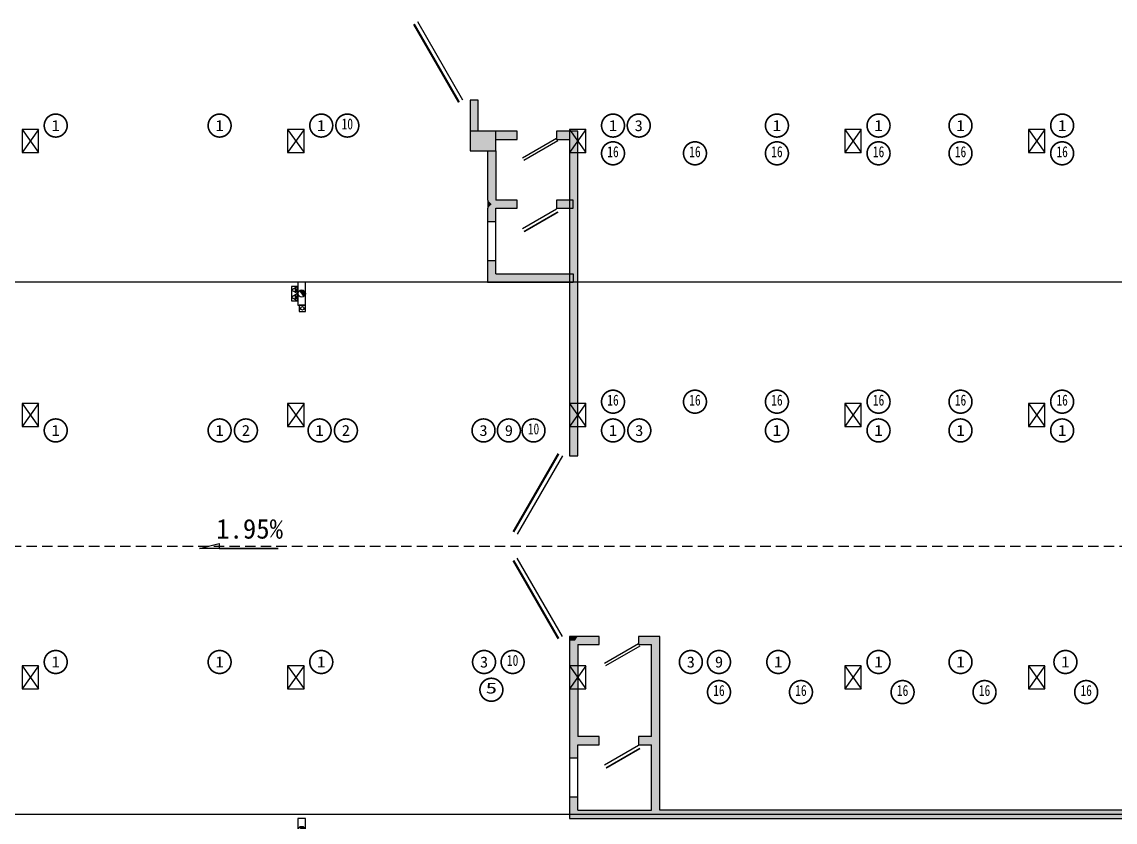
# Model space of a CAD drawing. Header units: millimetres. Extents: x -248992 to 1906102, y -24098 to 332602.
# Drawn here: x 808960 to 842309, y 138641 to 163032 of the extents above; entities that cross this region are included whole.
import ezdxf
from ezdxf.enums import TextEntityAlignment as Align

# ---------------------------------------------------------------- set-up
doc = ezdxf.new("R2010")
doc.units = ezdxf.units.MM
doc.header["$LTSCALE"] = 100
doc.linetypes.add('A6-DK-B1F$0$HIDDEN2', pattern=[4.7625, 3.175, -1.5875])
doc.linetypes.add('A6-DK-renfang-B1F$0$DASHED', pattern=[19.05, 12.7, -6.35])
for name, color, linetype in [('A6-DK-B1F$0$A-TRACK', 77, 'A6-DK-B1F$0$HIDDEN2'), ('A6-DK-BG-B1F$0$A-DRAIN', 152, 'Continuous'), ('A6-DK-BG-B1F$0$A-STAIR', 142, 'Continuous'), ('A6-DK-renfang-B1F$0$COLUMN', 9, 'Continuous'), ('A6-DK-renfang-B1F$0$PUB_HATCH', 8, 'Continuous'), ('A6-DK-renfang-B1F$0$WALL', 9, 'Continuous'), ('A6-DK-renfang-B1F$0$WINDOW', 4, 'Continuous'), ('A6-W-B1$0$S-WALL-S', 4, 'Continuous'), ('TP-DK-1(xhs)$0$P-J-DIM-L', 70, 'Continuous'), ('TP-DK-1(xhs)$0$P-X-L', 240, 'Continuous'), ('TP-DK-1(xhs)$0$P-X-M', 2, 'Continuous'), ('TP-DK-1(xhs)$0$P-X-X', 1, 'Continuous'), ('xref(dwg引用图层)', 7, 'Continuous')]:
    doc.layers.add(name, color=color, linetype=linetype)
doc.layers.add('A6-W-B1$0$S-EDIT', color=241, linetype='Continuous', plot=False)
doc.layers.add('LVTRY', color=6, linetype='Continuous', lineweight=18)
doc.layers.add('PUB_TEXT', color=7, linetype='Continuous', lineweight=15)
doc.styles.add('-黑体', font='simhei.ttf')
doc.styles.add('A6-DK-BG-B1F$0$华文细黑', font='STXIHEI.TTF')

# ---------------------------------------------------------------- blocks, each defined once
blk = doc.blocks.new('TP-DK-1(xhs)$0$PG02.4')
blk.add_hatch(color=1).paths.add_polyline_path([(265, 48, 0.699012), (461, 120, 0.141488), (444, 179)])
at = {"color": 1}
blk.add_line((265, 48), (444, 179), dxfattribs=at)
blk.add_lwpolyline([(0, 0), (700, 0), (700, 240), (0, 240)], close=True, dxfattribs=at)
blk.add_circle((350, 120), 111, dxfattribs=at)
blk = doc.blocks.new('TP-DK-1(xhs)$0$PG01.1')
at = {"color": 1}
for p, q in [((108, 187), (0, 0)), ((80, 72), (66, 58)), ((89, 72), (66, 48)), ((99, 72), (66, 39)), ((109, 72), (66, 29)), ((118, 72), (66, 20)), ((128, 72), (66, 10)), ((138, 72), (66, 0)), ((147, 72), (76, 0)), ((150, 65), (85, 0)), ((150, 56), (94, 0)), ((150, 46), (104, 0)), ((216, 0), (108, 187)), ((150, 36), (114, 0)), ((150, 27), (123, 0)), ((150, 17), (133, 0)), ((150, 8), (142, 0)), ((324, 187), (216, 0)), ((296, 72), (282, 58)), ((305, 72), (282, 48)), ((315, 72), (282, 39)), ((325, 72), (282, 29)), ((334, 72), (282, 20)), ((344, 72), (282, 10)), ((354, 72), (282, 0)), ((363, 72), (292, 0)), ((366, 65), (301, 0)), ((366, 56), (310, 0)), ((366, 46), (320, 0)), ((432, 0), (324, 187)), ((366, 36), (330, 0)), ((366, 27), (339, 0)), ((366, 17), (349, 0)), ((366, 8), (358, 0))]:
    blk.add_line(p, q, dxfattribs=at)
at = {"color": 2}
for p, q in [((0, 0), (216, 0)), ((216, 0), (432, 0))]:
    blk.add_line(p, q, dxfattribs=at)
at = {"color": 1}
for points in [[(0, 0), (436, 0), (436, 190), (0, 190)], [(66, 72), (150, 72), (150, 0), (66, 0)], [(282, 72), (366, 72), (366, 0), (282, 0)]]:
    blk.add_lwpolyline(points, close=True, dxfattribs=at)
blk = doc.blocks.new('TP-DK-1(xhs)')
at = {"layer": 'TP-DK-1(xhs)$0$P-J-DIM-L', "color": 8, "true_color": 0x808080, "elevation": 0}
blk.add_lwpolyline([(75400, 154400), (75200, 154400), (75200, 154200), (75400, 154200)], close=True, dxfattribs=at)
at = {"layer": 'TP-DK-1(xhs)$0$P-X-L'}
blk.add_circle((75300, 154300, 0), 55, dxfattribs=at)
at = {"layer": 'TP-DK-1(xhs)$0$P-X-M', "extrusion": (0, 0, -1), "xscale": -1, "zscale": -1, "rotation": 270}
blk.add_blockref('TP-DK-1(xhs)$0$PG01.1', (-75160, 154532, 0), dxfattribs=at)
at = {"layer": 'TP-DK-1(xhs)$0$P-X-X', "rotation": 90}
for p in [(75400, 154400, 0), (75400, 138050, 0)]:
    blk.add_blockref('TP-DK-1(xhs)$0$PG02.4', p, dxfattribs=at)
blk = doc.blocks.new('A6-W-B1$0$Z-1')
at = {"layer": 'A6-W-B1$0$S-EDIT'}
for p, q in [((91833, 54151), (92533, 54651)), ((91833, 54651), (92533, 54151))]:
    blk.add_line(p, q, dxfattribs=at)
at = {"layer": 'A6-W-B1$0$S-WALL-S', "color": 0, "linetype": 'ByBlock', "lineweight": -2}
blk.add_lwpolyline([(91833, 54651), (91833, 54151), (92533, 54151), (92533, 54651), (91833, 54651)], dxfattribs=at)
blk = doc.blocks.new('A6-W-B1', base_point=(85957, 40190))
at = {"layer": 'A6-W-B1$0$S-WALL-S', "rotation": 270}
for p in [(98556, 291773), (106656, 291773), (115256, 291773), (123656, 291773), (129256, 291773), (98556, 283423), (106656, 283423), (115256, 283423), (123656, 283423), (129256, 283423), (98556, 275423), (106656, 275423), (115256, 275423), (123656, 275423), (129256, 275423)]:
    blk.add_blockref('A6-W-B1$0$Z-1', p, dxfattribs=at)
blk = doc.blocks.new('A6-DK-BG-B1F$0$A-DRAIN-INDEX')
blk.add_lwpolyline([(300, 0), (0, 0), (-300, 0), (-500, 0), (-300, 50), (-300, 0)], close=True)
at = {"style": 'A6-DK-BG-B1F$0$华文细黑'}
blk.add_attdef('坡度', text='', height=250, dxfattribs=at).set_placement((0, 100), align=Align.CENTER)
blk = doc.blocks.new('A6-DK-BG-B1F')
at = {"layer": 'A6-DK-BG-B1F$0$A-STAIR'}
for p, q in [((127800, 155100, 0), (50800, 155100, 0)), ((127800, 138875), (44450, 138875))]:
    blk.add_line(p, q, dxfattribs=at)
at = {"layer": 'A6-DK-BG-B1F$0$A-DRAIN'}
ref = blk.add_blockref('A6-DK-BG-B1F$0$A-DRAIN-INDEX', (73665, 146982), dxfattribs=dict(at, xscale=3, yscale=3, zscale=3))
ref.add_attrib('坡度', '1.95%', dxfattribs={"layer": '0', "height": 600, "style": 'A6-DK-BG-B1F$0$华文细黑'}).set_placement((73689, 147282), align=Align.CENTER)
blk = doc.blocks.new('A6-DK-renfang-B1F$0$_FZH')
blk.add_lwpolyline([(-0.5, -0.5), (0.5, -0.5), (0.5, 0.5), (-0.5, 0.5)], close=True)
at = {"layer": 'A6-DK-renfang-B1F$0$PUB_HATCH'}
blk.add_solid([(-0.5, -0.5), (0.5, -0.5), (-0.5, 0.5), (0.5, 0.5)], dxfattribs=at)
blk = doc.blocks.new('A6-DK-renfang-B1F')
at = {"layer": 'A6-DK-renfang-B1F$0$PUB_HATCH'}
for points in [[(80415, 159700), (80665, 159700), (80665, 160650), (80415, 160650)], [(81200, 159100), (80950, 159100), (80950, 157600), (81075, 157475), (81200, 157600)], [(80950, 157350), (80950, 156950), (81200, 156950), (81200, 157350), (81075, 157475)], [(81200, 155350), (81200, 155750), (80950, 155750), (80950, 155100)], [(83617, 144175), (83450, 144175), (83450, 141125), (83617, 141125), (83700, 141250), (83700, 144050)], [(86034, 141125), (86200, 141125), (86200, 144300), (85950, 144050), (85950, 141250)], [(83450, 141125), (83450, 140600), (83700, 140600), (83700, 141000), (83617, 141125)], [(86075, 138917), (86200, 139000), (86200, 141125), (86034, 141125), (85950, 141000), (85950, 139000)], [(83700, 139000), (83700, 139400), (83450, 139400), (83450, 138750)], [(83700, 139000), (83450, 138750), (86075, 138750), (86075, 138917), (85950, 139000)], [(86075, 138750), (127850, 138750), (127850, 139000), (86200, 139000), (86075, 138917)]]:
    blk.add_hatch(color=256, dxfattribs=at).paths.add_polyline_path(points)
at = {"layer": 'A6-DK-renfang-B1F$0$PUB_HATCH', "linetype": 'ByBlock'}
for points in [[(81200, 159450), (81850, 159450), (81850, 159700), (81200, 159700)], [(83700, 159700), (83050, 159700), (83050, 159450), (83450, 159450)], [(83450, 159450), (83450, 149800), (83700, 149800), (83700, 159700)], [(80956, 157350), (80950, 157350), (81075, 157475), (80950, 157600), (80956, 157600)], [(81200, 157350), (81850, 157350), (81850, 157600), (81200, 157600), (81075, 157475)], [(83556, 157600), (83050, 157600), (83050, 157350), (83556, 157350)], [(81200, 155350), (80950, 155100), (83556, 155100), (83556, 155350)], [(83700, 144300), (83450, 144300), (83450, 144175), (83617, 144175)], [(83700, 144050), (84350, 144050), (84350, 144300), (83700, 144300), (83617, 144175)], [(86200, 144300), (85550, 144300), (85550, 144050), (85950, 144050)], [(83700, 141000), (84350, 141000), (84350, 141250), (83700, 141250), (83617, 141125)], [(85950, 141250), (85550, 141250), (85550, 141000), (85950, 141000), (86034, 141125)]]:
    blk.add_hatch(color=256, dxfattribs=at).paths.add_polyline_path(points)
at = {"color": 0, "extrusion": (0, 0, -1)}
for p, q in [((80196, 160650), (78821, 163032)), ((83050, 159475), (82011, 158875)), ((83090, 159406), (82051, 158806)), ((83050, 157325), (82011, 156725)), ((85550, 144075), (84511, 143475)), ((85590, 144006), (84551, 143406)), ((85550, 140975), (84511, 140375))]:
    blk.add_line(p, q, dxfattribs=at)
at = {"color": 0}
for p, q in [((83231, 149800), (81856, 147418)), ((83231, 144300), (81856, 146682))]:
    blk.add_line(p, q, dxfattribs=at)
at = {"color": 0, "extrusion": (0, 0, -1)}
for points, const_width in [([(-80077, 160581), (-78702, 162963)], 68.8), ([(-83100, 157238), (-82061, 156638)], 50), ([(-85600, 140888), (-84561, 140288)], 50)]:
    blk.add_lwpolyline(points, dxfattribs=dict(at, const_width=const_width))
at = {"color": 0, "const_width": 68.8}
for points in [[(83112, 149869), (81737, 147487)], [(83112, 144231), (81737, 146613)]]:
    blk.add_lwpolyline(points, dxfattribs=at)
at = {"layer": 'A6-DK-renfang-B1F$0$WALL', "color": 3}
for p, q in [((80665, 160650), (80415, 160650)), ((80415, 160650), (80415, 159700)), ((80665, 159700), (80665, 160650)), ((80950, 159100), (80950, 157600)), ((81200, 159100), (81200, 157600)), ((80950, 157350), (80950, 156950)), ((81200, 156950), (81200, 157350)), ((80950, 156950), (81200, 156950)), ((81200, 155750), (80950, 155750)), ((80950, 155750), (80950, 155100)), ((81200, 155350), (81200, 155750)), ((83450, 144175), (83450, 141125)), ((86200, 141125), (86200, 144300)), ((83700, 144050), (83700, 141250)), ((85950, 141250), (85950, 144050)), ((83450, 141125), (83450, 140600)), ((86200, 139000), (86200, 141125)), ((83700, 140600), (83700, 141000)), ((85950, 139000), (85950, 141000)), ((83450, 140600), (83700, 140600)), ((83700, 139400), (83450, 139400)), ((83450, 139400), (83450, 138750)), ((83700, 139000), (83700, 139400)), ((83450, 138750), (86075, 138750)), ((83700, 139000), (85950, 139000)), ((86075, 138750), (127850, 138750)), ((127850, 139000), (86200, 139000))]:
    blk.add_line(p, q, dxfattribs=at)
at = {"layer": 'A6-DK-renfang-B1F$0$WALL', "color": 3, "linetype": 'ByBlock'}
for p, q in [((81850, 159700), (81200, 159700)), ((81200, 159450), (81850, 159450)), ((81850, 159450), (81850, 159700)), ((83700, 159700), (83050, 159700)), ((83050, 159700), (83050, 159450)), ((83050, 159450), (83450, 159450)), ((83450, 159450), (83450, 149800)), ((83700, 149800), (83700, 159700)), ((80956, 157600), (80950, 157600)), ((80956, 157600), (80956, 157350)), ((81850, 157600), (81200, 157600)), ((81850, 157350), (81850, 157600)), ((83556, 157600), (83050, 157600)), ((83050, 157600), (83050, 157350)), ((83556, 157350), (83556, 157600)), ((80956, 157350), (80950, 157350)), ((81200, 157350), (81850, 157350)), ((83050, 157350), (83556, 157350)), ((80950, 155100), (83556, 155100)), ((81200, 155350), (83556, 155350)), ((83556, 155350), (83556, 155100)), ((83450, 149800), (83700, 149800)), ((83700, 144300), (83450, 144300)), ((83450, 144300), (83450, 144175)), ((84350, 144300), (83700, 144300)), ((84350, 144050), (84350, 144300)), ((86200, 144300), (85550, 144300)), ((85550, 144300), (85550, 144050)), ((83700, 144050), (84350, 144050)), ((85550, 144050), (85950, 144050)), ((84350, 141250), (83700, 141250)), ((84350, 141000), (84350, 141250)), ((85950, 141250), (85550, 141250)), ((85550, 141250), (85550, 141000)), ((83700, 141000), (84350, 141000)), ((85550, 141000), (85950, 141000))]:
    blk.add_line(p, q, dxfattribs=at)
at = {"layer": 'A6-DK-renfang-B1F$0$WINDOW', "color": 3, "linetype": 'A6-DK-renfang-B1F$0$DASHED'}
for p, q in [((80950, 156950), (80950, 155750)), ((81200, 155750), (81200, 156950)), ((83450, 140600), (83450, 139400)), ((83700, 139400), (83700, 140600))]:
    blk.add_line(p, q, dxfattribs=at)
at = {"layer": 'A6-DK-renfang-B1F$0$COLUMN', "color": 3, "linetype": 'ByBlock', "xscale": 784.9999842662364, "yscale": 600.0000020726584, "zscale": 600.0000020726584}
blk.add_blockref('A6-DK-renfang-B1F$0$_FZH', (80808, 159400), dxfattribs=at)
blk = doc.blocks.new('A6-DK-B1F$0$gsethsergtyf')
at = {"layer": 'A6-DK-B1F$0$A-TRACK'}
blk.add_line((53550, 147050, 0), (125050, 147050, 0), dxfattribs=at)

msp = doc.modelspace()

# ---------------------------------------------------------------- linework, layer by layer
at = {"layer": 'LVTRY', "color": 6, "const_width": 50}
for points in [[(810342.6, 159871.2, 1), (809642.6, 159871.2, 1)], [(815342.6, 159871.2, 1), (814642.6, 159871.2, 1)], [(818442.6, 159871.2, 1), (817742.6, 159871.2, 1)], [(819237.9, 159871.2, 1), (818537.9, 159871.2, 1)], [(827342.6, 159871.2, 1), (826642.6, 159871.2, 1)], [(828127.2, 159871.2, 1), (827427.2, 159871.2, 1)], [(832342.6, 159871.2, 1), (831642.6, 159871.2, 1)], [(835442.6, 159871.2, 1), (834742.6, 159871.2, 1)], [(837942.6, 159871.2, 1), (837242.6, 159871.2, 1)], [(841042.6, 159871.2, 1), (840342.6, 159871.2, 1)], [(827342.6, 159025.7, 1), (826642.6, 159025.7, 1)], [(829842.6, 159025.7, 1), (829142.6, 159025.7, 1)], [(832342.6, 159025.7, 1), (831642.6, 159025.7, 1)], [(835442.6, 159025.7, 1), (834742.6, 159025.7, 1)], [(837942.6, 159025.7, 1), (837242.6, 159025.7, 1)], [(841042.6, 159025.7, 1), (840342.6, 159025.7, 1)], [(827342.6, 151455.3, 1), (826642.6, 151455.3, 1)], [(829842.6, 151455.3, 1), (829142.6, 151455.3, 1)], [(832342.6, 151455.3, 1), (831642.6, 151455.3, 1)], [(835442.6, 151455.3, 1), (834742.6, 151455.3, 1)], [(837942.6, 151455.3, 1), (837242.6, 151455.3, 1)], [(841042.6, 151455.3, 1), (840342.6, 151455.3, 1)], [(810342.6, 150578.8, 1), (809642.6, 150578.8, 1)], [(815342.6, 150578.8, 1), (814642.6, 150578.8, 1)], [(816144.8, 150578.8, 1), (815444.8, 150578.8, 1)], [(818392.6, 150578.8, 1), (817692.6, 150578.8, 1)], [(819194.8, 150578.8, 1), (818494.8, 150578.8, 1)], [(823392.6, 150578.8, 1), (822692.6, 150578.8, 1)], [(824166.7, 150578.8, 1), (823466.7, 150578.8, 1)], [(824917.1, 150578.8, 1), (824217.1, 150578.8, 1)], [(827342.6, 150578.8, 1), (826642.6, 150578.8, 1)], [(828144.2, 150578.8, 1), (827444.2, 150578.8, 1)], [(832342.6, 150578.8, 1), (831642.6, 150578.8, 1)], [(835442.6, 150578.8, 1), (834742.6, 150578.8, 1)], [(837942.6, 150578.8, 1), (837242.6, 150578.8, 1)], [(841042.6, 150578.8, 1), (840342.6, 150578.8, 1)], [(810342.6, 143521.2, 1), (809642.6, 143521.2, 1)], [(815342.6, 143521.2, 1), (814642.6, 143521.2, 1)], [(818442.6, 143521.2, 1), (817742.6, 143521.2, 1)], [(823408.8, 143521.2, 1), (822708.8, 143521.2, 1)], [(824280.6, 143521.2, 1), (823580.6, 143521.2, 1)], [(829716.9, 143521.2, 1), (829016.9, 143521.2, 1)], [(830575.5, 143521.2, 1), (829875.5, 143521.2, 1)], [(832383.6, 143521.2, 1), (831683.6, 143521.2, 1)], [(835442.6, 143521.2, 1), (834742.6, 143521.2, 1)], [(837942.6, 143521.2, 1), (837242.6, 143521.2, 1)], [(841142.6, 143521.2, 1), (840442.6, 143521.2, 1)], [(823632.4, 142674.5, 1), (822932.4, 142674.5, 1)], [(830575.5, 142604.5, 1), (829875.5, 142604.5, 1)], [(833075.5, 142604.5, 1), (832375.5, 142604.5, 1)], [(836175.5, 142604.5, 1), (835475.5, 142604.5, 1)], [(838675.5, 142604.5, 1), (837975.5, 142604.5, 1)], [(841775.5, 142604.5, 1), (841075.5, 142604.5, 1)]]:
    msp.add_lwpolyline(points, format="xyb", close=True, dxfattribs=at)

# ---------------------------------------------------------------- block references
msp.add_blockref('A6-DK-B1F$0$gsethsergtyf', (742216.9, 0))
at = {"layer": 'xref(dwg引用图层)'}
for name in ['A6-W-B1', 'TP-DK-1(xhs)', 'A6-DK-BG-B1F', 'A6-DK-renfang-B1F']:
    msp.add_blockref(name, (742216.9, 0), dxfattribs=at)

# ---------------------------------------------------------------- texts
at = {"layer": 'PUB_TEXT', "color": 6, "style": '-黑体'}
for s, width, p, p2 in [('10', 0.720691, (818714.3, 159753.1), (819061.5, 159753.1)), ('1', 1.065055, (809864.3, 159704.9), (810120.9, 159704.9)), ('1', 1.065055, (814864.3, 159704.9), (815120.9, 159704.9)), ('1', 1.065055, (817964.3, 159704.9), (818220.9, 159704.9)), ('1', 1.065055, (826864.3, 159704.9), (827120.9, 159704.9)), ('3', 1.032317, (827652.8, 159702), (827901.5, 159702)), ('1', 1.065055, (831864.3, 159704.9), (832120.9, 159704.9)), ('1', 1.065055, (834964.3, 159704.9), (835220.9, 159704.9)), ('1', 1.065055, (837464.3, 159704.9), (837720.9, 159704.9)), ('1', 1.065055, (840564.3, 159704.9), (840820.9, 159704.9)), ('16', 0.720691, (826819, 158907.6), (827166.2, 158907.6)), ('16', 0.720691, (829319, 158907.6), (829666.2, 158907.6)), ('16', 0.720691, (831819, 158907.6), (832166.2, 158907.6)), ('16', 0.720691, (834919, 158907.6), (835266.2, 158907.6)), ('16', 0.720691, (837419, 158907.6), (837766.2, 158907.6)), ('16', 0.720691, (840519, 158907.6), (840866.2, 158907.6)), ('16', 0.720691, (826819, 151337.2), (827166.2, 151337.2)), ('16', 0.720691, (829319, 151337.2), (829666.2, 151337.2)), ('16', 0.720691, (831819, 151337.2), (832166.2, 151337.2)), ('16', 0.720691, (834919, 151337.2), (835266.2, 151337.2)), ('16', 0.720691, (837419, 151337.2), (837766.2, 151337.2)), ('16', 0.720691, (840519, 151337.2), (840866.2, 151337.2)), ('1', 1.065055, (809864.3, 150412.5), (810120.9, 150412.5)), ('1', 1.065055, (814864.3, 150412.5), (815120.9, 150412.5)), ('2', 1.048503, (815668.5, 150411), (815921.1, 150411)), ('1', 1.065055, (817914.3, 150412.5), (818170.9, 150412.5)), ('2', 1.048503, (818718.5, 150411), (818971.1, 150411)), ('3', 1.032317, (822918.3, 150409.6), (823167, 150409.6)), ('9', 1.032317, (823692.4, 150409.6), (823941.1, 150409.6)), ('10', 0.720691, (824393.5, 150460.7), (824740.7, 150460.7)), ('1', 1.065055, (826864.3, 150412.5), (827120.9, 150412.5)), ('3', 1.032317, (827669.9, 150409.6), (827918.5, 150409.6)), ('1', 1.065055, (831864.3, 150412.5), (832120.9, 150412.5)), ('1', 1.065055, (834964.3, 150412.5), (835220.9, 150412.5)), ('1', 1.065055, (837464.3, 150412.5), (837720.9, 150412.5)), ('1', 1.065055, (840564.3, 150412.5), (840820.9, 150412.5)), ('10', 0.720691, (823757, 143403.1), (824104.2, 143403.1)), ('1', 1.065055, (809864.3, 143354.9), (810120.9, 143354.9)), ('1', 1.065055, (814864.3, 143354.9), (815120.9, 143354.9)), ('1', 1.065055, (817964.3, 143354.9), (818220.9, 143354.9)), ('3', 1.032317, (822934.5, 143352), (823183.2, 143352)), ('3', 1.032317, (829242.5, 143352), (829491.2, 143352)), ('9', 1.032317, (830101.2, 143352), (830349.9, 143352)), ('1', 1.065055, (831905.3, 143354.9), (832161.9, 143354.9)), ('1', 1.065055, (834964.3, 143354.9), (835220.9, 143354.9)), ('1', 1.065055, (837464.3, 143354.9), (837720.9, 143354.9)), ('1', 1.065055, (840664.3, 143354.9), (840920.9, 143354.9)), ('5', 1.463127, (823106.1, 142560.3), (823458.6, 142560.3)), ('16', 0.720691, (830051.9, 142486.4), (830399.1, 142486.4)), ('16', 0.720691, (832551.9, 142486.4), (832899.1, 142486.4)), ('16', 0.720691, (835651.9, 142486.4), (835999.1, 142486.4)), ('16', 0.720691, (838151.9, 142486.4), (838499.1, 142486.4)), ('16', 0.720691, (841251.9, 142486.4), (841599.1, 142486.4))]:
    msp.add_text(s, height=335, dxfattribs=dict(at, width=width)).set_placement(p, p2, align=Align.FIT)

doc.saveas('drawing.dxf')
